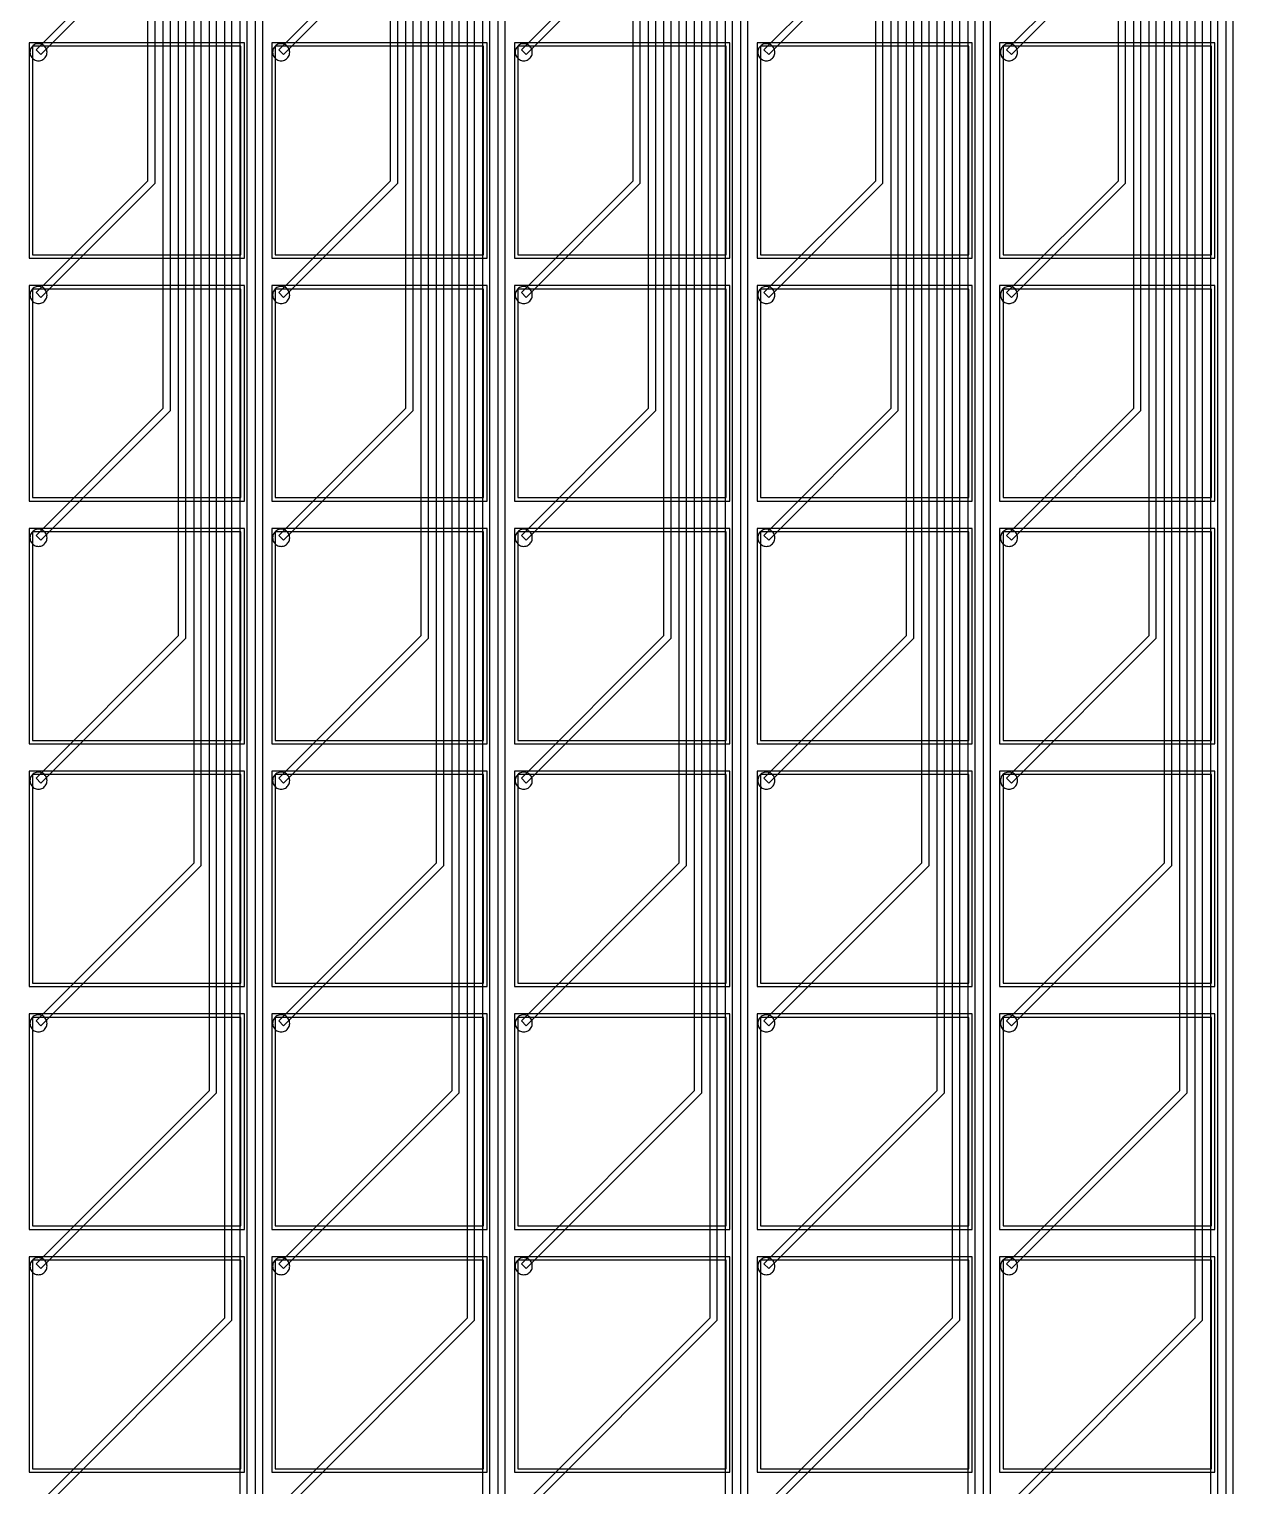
# Model space of a CAD drawing. Header units: metres. Extents: x -1210 to 4965, y 111 to 1966.
# Drawn here: x 2627 to 2979.2, y 749 to 1175 of the extents above; entities that cross this region are included whole.
import ezdxf

# ---------------------------------------------------------------- set-up
doc = ezdxf.new("R2010")
doc.units = ezdxf.units.M
for name, color, linetype in [('Etching', 1, 'CONTINUOUS'), ('EtchingPad', 2, 'CONTINUOUS'), ('Metal1', 4, 'CONTINUOUS'), ('Metal2', 3, 'CONTINUOUS')]:
    doc.layers.add(name, color=color, linetype=linetype)

msp = doc.modelspace()

# ---------------------------------------------------------------- linework, layer by layer
at = {"layer": 'Etching'}
for points in [[(2632.25, 1168.25), (2632.23, 1168.58), (2632.16, 1168.9), (2632.06, 1169.21), (2631.92, 1169.5), (2631.73, 1169.77), (2631.52, 1170.02), (2631.27, 1170.23), (2631, 1170.42), (2630.71, 1170.56), (2630.4, 1170.66), (2630.08, 1170.73), (2629.75, 1170.75), (2629.42, 1170.73), (2629.1, 1170.66), (2628.79, 1170.56), (2628.5, 1170.42), (2628.23, 1170.23), (2627.98, 1170.02), (2627.77, 1169.77), (2627.58, 1169.5), (2627.44, 1169.21), (2627.34, 1168.9), (2627.27, 1168.58), (2627.25, 1168.25), (2627.27, 1167.92), (2627.34, 1167.6), (2627.44, 1167.29), (2627.58, 1167), (2627.77, 1166.73), (2627.98, 1166.48), (2628.23, 1166.27), (2628.5, 1166.08), (2628.79, 1165.94), (2629.1, 1165.84), (2629.42, 1165.77), (2629.75, 1165.75), (2630.08, 1165.77), (2630.4, 1165.84), (2630.71, 1165.94), (2631, 1166.08), (2631.27, 1166.27), (2631.52, 1166.48), (2631.73, 1166.73), (2631.92, 1167), (2632.06, 1167.29), (2632.16, 1167.6), (2632.23, 1167.92), (2632.25, 1168.25)], [(2703.25, 1168.25), (2703.23, 1168.58), (2703.16, 1168.9), (2703.06, 1169.21), (2702.92, 1169.5), (2702.73, 1169.77), (2702.52, 1170.02), (2702.27, 1170.23), (2702, 1170.42), (2701.71, 1170.56), (2701.4, 1170.66), (2701.08, 1170.73), (2700.75, 1170.75), (2700.42, 1170.73), (2700.1, 1170.66), (2699.79, 1170.56), (2699.5, 1170.42), (2699.23, 1170.23), (2698.98, 1170.02), (2698.77, 1169.77), (2698.58, 1169.5), (2698.44, 1169.21), (2698.34, 1168.9), (2698.27, 1168.58), (2698.25, 1168.25), (2698.27, 1167.92), (2698.34, 1167.6), (2698.44, 1167.29), (2698.58, 1167), (2698.77, 1166.73), (2698.98, 1166.48), (2699.23, 1166.27), (2699.5, 1166.08), (2699.79, 1165.94), (2700.1, 1165.84), (2700.42, 1165.77), (2700.75, 1165.75), (2701.08, 1165.77), (2701.4, 1165.84), (2701.71, 1165.94), (2702, 1166.08), (2702.27, 1166.27), (2702.52, 1166.48), (2702.73, 1166.73), (2702.92, 1167), (2703.06, 1167.29), (2703.16, 1167.6), (2703.23, 1167.92), (2703.25, 1168.25)], [(2774.25, 1168.25), (2774.23, 1168.58), (2774.16, 1168.9), (2774.06, 1169.21), (2773.92, 1169.5), (2773.73, 1169.77), (2773.52, 1170.02), (2773.27, 1170.23), (2773, 1170.42), (2772.71, 1170.56), (2772.4, 1170.66), (2772.08, 1170.73), (2771.75, 1170.75), (2771.42, 1170.73), (2771.1, 1170.66), (2770.79, 1170.56), (2770.5, 1170.42), (2770.23, 1170.23), (2769.98, 1170.02), (2769.77, 1169.77), (2769.58, 1169.5), (2769.44, 1169.21), (2769.34, 1168.9), (2769.27, 1168.58), (2769.25, 1168.25), (2769.27, 1167.92), (2769.34, 1167.6), (2769.44, 1167.29), (2769.58, 1167), (2769.77, 1166.73), (2769.98, 1166.48), (2770.23, 1166.27), (2770.5, 1166.08), (2770.79, 1165.94), (2771.1, 1165.84), (2771.42, 1165.77), (2771.75, 1165.75), (2772.08, 1165.77), (2772.4, 1165.84), (2772.71, 1165.94), (2773, 1166.08), (2773.27, 1166.27), (2773.52, 1166.48), (2773.73, 1166.73), (2773.92, 1167), (2774.06, 1167.29), (2774.16, 1167.6), (2774.23, 1167.92), (2774.25, 1168.25)], [(2845.25, 1168.25), (2845.23, 1168.58), (2845.16, 1168.9), (2845.06, 1169.21), (2844.92, 1169.5), (2844.73, 1169.77), (2844.52, 1170.02), (2844.27, 1170.23), (2844, 1170.42), (2843.71, 1170.56), (2843.4, 1170.66), (2843.08, 1170.73), (2842.75, 1170.75), (2842.42, 1170.73), (2842.1, 1170.66), (2841.79, 1170.56), (2841.5, 1170.42), (2841.23, 1170.23), (2840.98, 1170.02), (2840.77, 1169.77), (2840.58, 1169.5), (2840.44, 1169.21), (2840.34, 1168.9), (2840.27, 1168.58), (2840.25, 1168.25), (2840.27, 1167.92), (2840.34, 1167.6), (2840.44, 1167.29), (2840.58, 1167), (2840.77, 1166.73), (2840.98, 1166.48), (2841.23, 1166.27), (2841.5, 1166.08), (2841.79, 1165.94), (2842.1, 1165.84), (2842.42, 1165.77), (2842.75, 1165.75), (2843.08, 1165.77), (2843.4, 1165.84), (2843.71, 1165.94), (2844, 1166.08), (2844.27, 1166.27), (2844.52, 1166.48), (2844.73, 1166.73), (2844.92, 1167), (2845.06, 1167.29), (2845.16, 1167.6), (2845.23, 1167.92), (2845.25, 1168.25)], [(2916.25, 1168.25), (2916.23, 1168.58), (2916.16, 1168.9), (2916.06, 1169.21), (2915.92, 1169.5), (2915.73, 1169.77), (2915.52, 1170.02), (2915.27, 1170.23), (2915, 1170.42), (2914.71, 1170.56), (2914.4, 1170.66), (2914.08, 1170.73), (2913.75, 1170.75), (2913.42, 1170.73), (2913.1, 1170.66), (2912.79, 1170.56), (2912.5, 1170.42), (2912.23, 1170.23), (2911.98, 1170.02), (2911.77, 1169.77), (2911.58, 1169.5), (2911.44, 1169.21), (2911.34, 1168.9), (2911.27, 1168.58), (2911.25, 1168.25), (2911.27, 1167.92), (2911.34, 1167.6), (2911.44, 1167.29), (2911.58, 1167), (2911.77, 1166.73), (2911.98, 1166.48), (2912.23, 1166.27), (2912.5, 1166.08), (2912.79, 1165.94), (2913.1, 1165.84), (2913.42, 1165.77), (2913.75, 1165.75), (2914.08, 1165.77), (2914.4, 1165.84), (2914.71, 1165.94), (2915, 1166.08), (2915.27, 1166.27), (2915.52, 1166.48), (2915.73, 1166.73), (2915.92, 1167), (2916.06, 1167.29), (2916.16, 1167.6), (2916.23, 1167.92), (2916.25, 1168.25)], [(2632.25, 1097.25), (2632.23, 1097.58), (2632.16, 1097.9), (2632.06, 1098.21), (2631.92, 1098.5), (2631.73, 1098.77), (2631.52, 1099.02), (2631.27, 1099.23), (2631, 1099.42), (2630.71, 1099.56), (2630.4, 1099.66), (2630.08, 1099.73), (2629.75, 1099.75), (2629.42, 1099.73), (2629.1, 1099.66), (2628.79, 1099.56), (2628.5, 1099.42), (2628.23, 1099.23), (2627.98, 1099.02), (2627.77, 1098.77), (2627.58, 1098.5), (2627.44, 1098.21), (2627.34, 1097.9), (2627.27, 1097.58), (2627.25, 1097.25), (2627.27, 1096.92), (2627.34, 1096.6), (2627.44, 1096.29), (2627.58, 1096), (2627.77, 1095.73), (2627.98, 1095.48), (2628.23, 1095.27), (2628.5, 1095.08), (2628.79, 1094.94), (2629.1, 1094.84), (2629.42, 1094.77), (2629.75, 1094.75), (2630.08, 1094.77), (2630.4, 1094.84), (2630.71, 1094.94), (2631, 1095.08), (2631.27, 1095.27), (2631.52, 1095.48), (2631.73, 1095.73), (2631.92, 1096), (2632.06, 1096.29), (2632.16, 1096.6), (2632.23, 1096.92), (2632.25, 1097.25)], [(2703.25, 1097.25), (2703.23, 1097.58), (2703.16, 1097.9), (2703.06, 1098.21), (2702.92, 1098.5), (2702.73, 1098.77), (2702.52, 1099.02), (2702.27, 1099.23), (2702, 1099.42), (2701.71, 1099.56), (2701.4, 1099.66), (2701.08, 1099.73), (2700.75, 1099.75), (2700.42, 1099.73), (2700.1, 1099.66), (2699.79, 1099.56), (2699.5, 1099.42), (2699.23, 1099.23), (2698.98, 1099.02), (2698.77, 1098.77), (2698.58, 1098.5), (2698.44, 1098.21), (2698.34, 1097.9), (2698.27, 1097.58), (2698.25, 1097.25), (2698.27, 1096.92), (2698.34, 1096.6), (2698.44, 1096.29), (2698.58, 1096), (2698.77, 1095.73), (2698.98, 1095.48), (2699.23, 1095.27), (2699.5, 1095.08), (2699.79, 1094.94), (2700.1, 1094.84), (2700.42, 1094.77), (2700.75, 1094.75), (2701.08, 1094.77), (2701.4, 1094.84), (2701.71, 1094.94), (2702, 1095.08), (2702.27, 1095.27), (2702.52, 1095.48), (2702.73, 1095.73), (2702.92, 1096), (2703.06, 1096.29), (2703.16, 1096.6), (2703.23, 1096.92), (2703.25, 1097.25)], [(2774.25, 1097.25), (2774.23, 1097.58), (2774.16, 1097.9), (2774.06, 1098.21), (2773.92, 1098.5), (2773.73, 1098.77), (2773.52, 1099.02), (2773.27, 1099.23), (2773, 1099.42), (2772.71, 1099.56), (2772.4, 1099.66), (2772.08, 1099.73), (2771.75, 1099.75), (2771.42, 1099.73), (2771.1, 1099.66), (2770.79, 1099.56), (2770.5, 1099.42), (2770.23, 1099.23), (2769.98, 1099.02), (2769.77, 1098.77), (2769.58, 1098.5), (2769.44, 1098.21), (2769.34, 1097.9), (2769.27, 1097.58), (2769.25, 1097.25), (2769.27, 1096.92), (2769.34, 1096.6), (2769.44, 1096.29), (2769.58, 1096), (2769.77, 1095.73), (2769.98, 1095.48), (2770.23, 1095.27), (2770.5, 1095.08), (2770.79, 1094.94), (2771.1, 1094.84), (2771.42, 1094.77), (2771.75, 1094.75), (2772.08, 1094.77), (2772.4, 1094.84), (2772.71, 1094.94), (2773, 1095.08), (2773.27, 1095.27), (2773.52, 1095.48), (2773.73, 1095.73), (2773.92, 1096), (2774.06, 1096.29), (2774.16, 1096.6), (2774.23, 1096.92), (2774.25, 1097.25)], [(2845.25, 1097.25), (2845.23, 1097.58), (2845.16, 1097.9), (2845.06, 1098.21), (2844.92, 1098.5), (2844.73, 1098.77), (2844.52, 1099.02), (2844.27, 1099.23), (2844, 1099.42), (2843.71, 1099.56), (2843.4, 1099.66), (2843.08, 1099.73), (2842.75, 1099.75), (2842.42, 1099.73), (2842.1, 1099.66), (2841.79, 1099.56), (2841.5, 1099.42), (2841.23, 1099.23), (2840.98, 1099.02), (2840.77, 1098.77), (2840.58, 1098.5), (2840.44, 1098.21), (2840.34, 1097.9), (2840.27, 1097.58), (2840.25, 1097.25), (2840.27, 1096.92), (2840.34, 1096.6), (2840.44, 1096.29), (2840.58, 1096), (2840.77, 1095.73), (2840.98, 1095.48), (2841.23, 1095.27), (2841.5, 1095.08), (2841.79, 1094.94), (2842.1, 1094.84), (2842.42, 1094.77), (2842.75, 1094.75), (2843.08, 1094.77), (2843.4, 1094.84), (2843.71, 1094.94), (2844, 1095.08), (2844.27, 1095.27), (2844.52, 1095.48), (2844.73, 1095.73), (2844.92, 1096), (2845.06, 1096.29), (2845.16, 1096.6), (2845.23, 1096.92), (2845.25, 1097.25)], [(2916.25, 1097.25), (2916.23, 1097.58), (2916.16, 1097.9), (2916.06, 1098.21), (2915.92, 1098.5), (2915.73, 1098.77), (2915.52, 1099.02), (2915.27, 1099.23), (2915, 1099.42), (2914.71, 1099.56), (2914.4, 1099.66), (2914.08, 1099.73), (2913.75, 1099.75), (2913.42, 1099.73), (2913.1, 1099.66), (2912.79, 1099.56), (2912.5, 1099.42), (2912.23, 1099.23), (2911.98, 1099.02), (2911.77, 1098.77), (2911.58, 1098.5), (2911.44, 1098.21), (2911.34, 1097.9), (2911.27, 1097.58), (2911.25, 1097.25), (2911.27, 1096.92), (2911.34, 1096.6), (2911.44, 1096.29), (2911.58, 1096), (2911.77, 1095.73), (2911.98, 1095.48), (2912.23, 1095.27), (2912.5, 1095.08), (2912.79, 1094.94), (2913.1, 1094.84), (2913.42, 1094.77), (2913.75, 1094.75), (2914.08, 1094.77), (2914.4, 1094.84), (2914.71, 1094.94), (2915, 1095.08), (2915.27, 1095.27), (2915.52, 1095.48), (2915.73, 1095.73), (2915.92, 1096), (2916.06, 1096.29), (2916.16, 1096.6), (2916.23, 1096.92), (2916.25, 1097.25)], [(2632.25, 1026.25), (2632.23, 1026.58), (2632.16, 1026.9), (2632.06, 1027.21), (2631.92, 1027.5), (2631.73, 1027.77), (2631.52, 1028.02), (2631.27, 1028.23), (2631, 1028.42), (2630.71, 1028.56), (2630.4, 1028.66), (2630.08, 1028.73), (2629.75, 1028.75), (2629.42, 1028.73), (2629.1, 1028.66), (2628.79, 1028.56), (2628.5, 1028.42), (2628.23, 1028.23), (2627.98, 1028.02), (2627.77, 1027.77), (2627.58, 1027.5), (2627.44, 1027.21), (2627.34, 1026.9), (2627.27, 1026.58), (2627.25, 1026.25), (2627.27, 1025.92), (2627.34, 1025.6), (2627.44, 1025.29), (2627.58, 1025), (2627.77, 1024.73), (2627.98, 1024.48), (2628.23, 1024.27), (2628.5, 1024.08), (2628.79, 1023.94), (2629.1, 1023.84), (2629.42, 1023.77), (2629.75, 1023.75), (2630.08, 1023.77), (2630.4, 1023.84), (2630.71, 1023.94), (2631, 1024.08), (2631.27, 1024.27), (2631.52, 1024.48), (2631.73, 1024.73), (2631.92, 1025), (2632.06, 1025.29), (2632.16, 1025.6), (2632.23, 1025.92), (2632.25, 1026.25)], [(2703.25, 1026.25), (2703.23, 1026.58), (2703.16, 1026.9), (2703.06, 1027.21), (2702.92, 1027.5), (2702.73, 1027.77), (2702.52, 1028.02), (2702.27, 1028.23), (2702, 1028.42), (2701.71, 1028.56), (2701.4, 1028.66), (2701.08, 1028.73), (2700.75, 1028.75), (2700.42, 1028.73), (2700.1, 1028.66), (2699.79, 1028.56), (2699.5, 1028.42), (2699.23, 1028.23), (2698.98, 1028.02), (2698.77, 1027.77), (2698.58, 1027.5), (2698.44, 1027.21), (2698.34, 1026.9), (2698.27, 1026.58), (2698.25, 1026.25), (2698.27, 1025.92), (2698.34, 1025.6), (2698.44, 1025.29), (2698.58, 1025), (2698.77, 1024.73), (2698.98, 1024.48), (2699.23, 1024.27), (2699.5, 1024.08), (2699.79, 1023.94), (2700.1, 1023.84), (2700.42, 1023.77), (2700.75, 1023.75), (2701.08, 1023.77), (2701.4, 1023.84), (2701.71, 1023.94), (2702, 1024.08), (2702.27, 1024.27), (2702.52, 1024.48), (2702.73, 1024.73), (2702.92, 1025), (2703.06, 1025.29), (2703.16, 1025.6), (2703.23, 1025.92), (2703.25, 1026.25)], [(2774.25, 1026.25), (2774.23, 1026.58), (2774.16, 1026.9), (2774.06, 1027.21), (2773.92, 1027.5), (2773.73, 1027.77), (2773.52, 1028.02), (2773.27, 1028.23), (2773, 1028.42), (2772.71, 1028.56), (2772.4, 1028.66), (2772.08, 1028.73), (2771.75, 1028.75), (2771.42, 1028.73), (2771.1, 1028.66), (2770.79, 1028.56), (2770.5, 1028.42), (2770.23, 1028.23), (2769.98, 1028.02), (2769.77, 1027.77), (2769.58, 1027.5), (2769.44, 1027.21), (2769.34, 1026.9), (2769.27, 1026.58), (2769.25, 1026.25), (2769.27, 1025.92), (2769.34, 1025.6), (2769.44, 1025.29), (2769.58, 1025), (2769.77, 1024.73), (2769.98, 1024.48), (2770.23, 1024.27), (2770.5, 1024.08), (2770.79, 1023.94), (2771.1, 1023.84), (2771.42, 1023.77), (2771.75, 1023.75), (2772.08, 1023.77), (2772.4, 1023.84), (2772.71, 1023.94), (2773, 1024.08), (2773.27, 1024.27), (2773.52, 1024.48), (2773.73, 1024.73), (2773.92, 1025), (2774.06, 1025.29), (2774.16, 1025.6), (2774.23, 1025.92), (2774.25, 1026.25)], [(2845.25, 1026.25), (2845.23, 1026.58), (2845.16, 1026.9), (2845.06, 1027.21), (2844.92, 1027.5), (2844.73, 1027.77), (2844.52, 1028.02), (2844.27, 1028.23), (2844, 1028.42), (2843.71, 1028.56), (2843.4, 1028.66), (2843.08, 1028.73), (2842.75, 1028.75), (2842.42, 1028.73), (2842.1, 1028.66), (2841.79, 1028.56), (2841.5, 1028.42), (2841.23, 1028.23), (2840.98, 1028.02), (2840.77, 1027.77), (2840.58, 1027.5), (2840.44, 1027.21), (2840.34, 1026.9), (2840.27, 1026.58), (2840.25, 1026.25), (2840.27, 1025.92), (2840.34, 1025.6), (2840.44, 1025.29), (2840.58, 1025), (2840.77, 1024.73), (2840.98, 1024.48), (2841.23, 1024.27), (2841.5, 1024.08), (2841.79, 1023.94), (2842.1, 1023.84), (2842.42, 1023.77), (2842.75, 1023.75), (2843.08, 1023.77), (2843.4, 1023.84), (2843.71, 1023.94), (2844, 1024.08), (2844.27, 1024.27), (2844.52, 1024.48), (2844.73, 1024.73), (2844.92, 1025), (2845.06, 1025.29), (2845.16, 1025.6), (2845.23, 1025.92), (2845.25, 1026.25)], [(2916.25, 1026.25), (2916.23, 1026.58), (2916.16, 1026.9), (2916.06, 1027.21), (2915.92, 1027.5), (2915.73, 1027.77), (2915.52, 1028.02), (2915.27, 1028.23), (2915, 1028.42), (2914.71, 1028.56), (2914.4, 1028.66), (2914.08, 1028.73), (2913.75, 1028.75), (2913.42, 1028.73), (2913.1, 1028.66), (2912.79, 1028.56), (2912.5, 1028.42), (2912.23, 1028.23), (2911.98, 1028.02), (2911.77, 1027.77), (2911.58, 1027.5), (2911.44, 1027.21), (2911.34, 1026.9), (2911.27, 1026.58), (2911.25, 1026.25), (2911.27, 1025.92), (2911.34, 1025.6), (2911.44, 1025.29), (2911.58, 1025), (2911.77, 1024.73), (2911.98, 1024.48), (2912.23, 1024.27), (2912.5, 1024.08), (2912.79, 1023.94), (2913.1, 1023.84), (2913.42, 1023.77), (2913.75, 1023.75), (2914.08, 1023.77), (2914.4, 1023.84), (2914.71, 1023.94), (2915, 1024.08), (2915.27, 1024.27), (2915.52, 1024.48), (2915.73, 1024.73), (2915.92, 1025), (2916.06, 1025.29), (2916.16, 1025.6), (2916.23, 1025.92), (2916.25, 1026.25)], [(2632.25, 955.25), (2632.23, 955.58), (2632.16, 955.9), (2632.06, 956.21), (2631.92, 956.5), (2631.73, 956.77), (2631.52, 957.02), (2631.27, 957.23), (2631, 957.42), (2630.71, 957.56), (2630.4, 957.66), (2630.08, 957.73), (2629.75, 957.75), (2629.42, 957.73), (2629.1, 957.66), (2628.79, 957.56), (2628.5, 957.42), (2628.23, 957.23), (2627.98, 957.02), (2627.77, 956.77), (2627.58, 956.5), (2627.44, 956.21), (2627.34, 955.9), (2627.27, 955.58), (2627.25, 955.25), (2627.27, 954.92), (2627.34, 954.6), (2627.44, 954.29), (2627.58, 954), (2627.77, 953.73), (2627.98, 953.48), (2628.23, 953.27), (2628.5, 953.08), (2628.79, 952.94), (2629.1, 952.84), (2629.42, 952.77), (2629.75, 952.75), (2630.08, 952.77), (2630.4, 952.84), (2630.71, 952.94), (2631, 953.08), (2631.27, 953.27), (2631.52, 953.48), (2631.73, 953.73), (2631.92, 954), (2632.06, 954.29), (2632.16, 954.6), (2632.23, 954.92), (2632.25, 955.25)], [(2703.25, 955.25), (2703.23, 955.58), (2703.16, 955.9), (2703.06, 956.21), (2702.92, 956.5), (2702.73, 956.77), (2702.52, 957.02), (2702.27, 957.23), (2702, 957.42), (2701.71, 957.56), (2701.4, 957.66), (2701.08, 957.73), (2700.75, 957.75), (2700.42, 957.73), (2700.1, 957.66), (2699.79, 957.56), (2699.5, 957.42), (2699.23, 957.23), (2698.98, 957.02), (2698.77, 956.77), (2698.58, 956.5), (2698.44, 956.21), (2698.34, 955.9), (2698.27, 955.58), (2698.25, 955.25), (2698.27, 954.92), (2698.34, 954.6), (2698.44, 954.29), (2698.58, 954), (2698.77, 953.73), (2698.98, 953.48), (2699.23, 953.27), (2699.5, 953.08), (2699.79, 952.94), (2700.1, 952.84), (2700.42, 952.77), (2700.75, 952.75), (2701.08, 952.77), (2701.4, 952.84), (2701.71, 952.94), (2702, 953.08), (2702.27, 953.27), (2702.52, 953.48), (2702.73, 953.73), (2702.92, 954), (2703.06, 954.29), (2703.16, 954.6), (2703.23, 954.92), (2703.25, 955.25)], [(2774.25, 955.25), (2774.23, 955.58), (2774.16, 955.9), (2774.06, 956.21), (2773.92, 956.5), (2773.73, 956.77), (2773.52, 957.02), (2773.27, 957.23), (2773, 957.42), (2772.71, 957.56), (2772.4, 957.66), (2772.08, 957.73), (2771.75, 957.75), (2771.42, 957.73), (2771.1, 957.66), (2770.79, 957.56), (2770.5, 957.42), (2770.23, 957.23), (2769.98, 957.02), (2769.77, 956.77), (2769.58, 956.5), (2769.44, 956.21), (2769.34, 955.9), (2769.27, 955.58), (2769.25, 955.25), (2769.27, 954.92), (2769.34, 954.6), (2769.44, 954.29), (2769.58, 954), (2769.77, 953.73), (2769.98, 953.48), (2770.23, 953.27), (2770.5, 953.08), (2770.79, 952.94), (2771.1, 952.84), (2771.42, 952.77), (2771.75, 952.75), (2772.08, 952.77), (2772.4, 952.84), (2772.71, 952.94), (2773, 953.08), (2773.27, 953.27), (2773.52, 953.48), (2773.73, 953.73), (2773.92, 954), (2774.06, 954.29), (2774.16, 954.6), (2774.23, 954.92), (2774.25, 955.25)], [(2845.25, 955.25), (2845.23, 955.58), (2845.16, 955.9), (2845.06, 956.21), (2844.92, 956.5), (2844.73, 956.77), (2844.52, 957.02), (2844.27, 957.23), (2844, 957.42), (2843.71, 957.56), (2843.4, 957.66), (2843.08, 957.73), (2842.75, 957.75), (2842.42, 957.73), (2842.1, 957.66), (2841.79, 957.56), (2841.5, 957.42), (2841.23, 957.23), (2840.98, 957.02), (2840.77, 956.77), (2840.58, 956.5), (2840.44, 956.21), (2840.34, 955.9), (2840.27, 955.58), (2840.25, 955.25), (2840.27, 954.92), (2840.34, 954.6), (2840.44, 954.29), (2840.58, 954), (2840.77, 953.73), (2840.98, 953.48), (2841.23, 953.27), (2841.5, 953.08), (2841.79, 952.94), (2842.1, 952.84), (2842.42, 952.77), (2842.75, 952.75), (2843.08, 952.77), (2843.4, 952.84), (2843.71, 952.94), (2844, 953.08), (2844.27, 953.27), (2844.52, 953.48), (2844.73, 953.73), (2844.92, 954), (2845.06, 954.29), (2845.16, 954.6), (2845.23, 954.92), (2845.25, 955.25)], [(2916.25, 955.25), (2916.23, 955.58), (2916.16, 955.9), (2916.06, 956.21), (2915.92, 956.5), (2915.73, 956.77), (2915.52, 957.02), (2915.27, 957.23), (2915, 957.42), (2914.71, 957.56), (2914.4, 957.66), (2914.08, 957.73), (2913.75, 957.75), (2913.42, 957.73), (2913.1, 957.66), (2912.79, 957.56), (2912.5, 957.42), (2912.23, 957.23), (2911.98, 957.02), (2911.77, 956.77), (2911.58, 956.5), (2911.44, 956.21), (2911.34, 955.9), (2911.27, 955.58), (2911.25, 955.25), (2911.27, 954.92), (2911.34, 954.6), (2911.44, 954.29), (2911.58, 954), (2911.77, 953.73), (2911.98, 953.48), (2912.23, 953.27), (2912.5, 953.08), (2912.79, 952.94), (2913.1, 952.84), (2913.42, 952.77), (2913.75, 952.75), (2914.08, 952.77), (2914.4, 952.84), (2914.71, 952.94), (2915, 953.08), (2915.27, 953.27), (2915.52, 953.48), (2915.73, 953.73), (2915.92, 954), (2916.06, 954.29), (2916.16, 954.6), (2916.23, 954.92), (2916.25, 955.25)], [(2632.25, 884.25), (2632.23, 884.58), (2632.16, 884.9), (2632.06, 885.21), (2631.92, 885.5), (2631.73, 885.77), (2631.52, 886.02), (2631.27, 886.23), (2631, 886.42), (2630.71, 886.56), (2630.4, 886.66), (2630.08, 886.73), (2629.75, 886.75), (2629.42, 886.73), (2629.1, 886.66), (2628.79, 886.56), (2628.5, 886.42), (2628.23, 886.23), (2627.98, 886.02), (2627.77, 885.77), (2627.58, 885.5), (2627.44, 885.21), (2627.34, 884.9), (2627.27, 884.58), (2627.25, 884.25), (2627.27, 883.92), (2627.34, 883.6), (2627.44, 883.29), (2627.58, 883), (2627.77, 882.73), (2627.98, 882.48), (2628.23, 882.27), (2628.5, 882.08), (2628.79, 881.94), (2629.1, 881.84), (2629.42, 881.77), (2629.75, 881.75), (2630.08, 881.77), (2630.4, 881.84), (2630.71, 881.94), (2631, 882.08), (2631.27, 882.27), (2631.52, 882.48), (2631.73, 882.73), (2631.92, 883), (2632.06, 883.29), (2632.16, 883.6), (2632.23, 883.92), (2632.25, 884.25)], [(2703.25, 884.25), (2703.23, 884.58), (2703.16, 884.9), (2703.06, 885.21), (2702.92, 885.5), (2702.73, 885.77), (2702.52, 886.02), (2702.27, 886.23), (2702, 886.42), (2701.71, 886.56), (2701.4, 886.66), (2701.08, 886.73), (2700.75, 886.75), (2700.42, 886.73), (2700.1, 886.66), (2699.79, 886.56), (2699.5, 886.42), (2699.23, 886.23), (2698.98, 886.02), (2698.77, 885.77), (2698.58, 885.5), (2698.44, 885.21), (2698.34, 884.9), (2698.27, 884.58), (2698.25, 884.25), (2698.27, 883.92), (2698.34, 883.6), (2698.44, 883.29), (2698.58, 883), (2698.77, 882.73), (2698.98, 882.48), (2699.23, 882.27), (2699.5, 882.08), (2699.79, 881.94), (2700.1, 881.84), (2700.42, 881.77), (2700.75, 881.75), (2701.08, 881.77), (2701.4, 881.84), (2701.71, 881.94), (2702, 882.08), (2702.27, 882.27), (2702.52, 882.48), (2702.73, 882.73), (2702.92, 883), (2703.06, 883.29), (2703.16, 883.6), (2703.23, 883.92), (2703.25, 884.25)], [(2774.25, 884.25), (2774.23, 884.58), (2774.16, 884.9), (2774.06, 885.21), (2773.92, 885.5), (2773.73, 885.77), (2773.52, 886.02), (2773.27, 886.23), (2773, 886.42), (2772.71, 886.56), (2772.4, 886.66), (2772.08, 886.73), (2771.75, 886.75), (2771.42, 886.73), (2771.1, 886.66), (2770.79, 886.56), (2770.5, 886.42), (2770.23, 886.23), (2769.98, 886.02), (2769.77, 885.77), (2769.58, 885.5), (2769.44, 885.21), (2769.34, 884.9), (2769.27, 884.58), (2769.25, 884.25), (2769.27, 883.92), (2769.34, 883.6), (2769.44, 883.29), (2769.58, 883), (2769.77, 882.73), (2769.98, 882.48), (2770.23, 882.27), (2770.5, 882.08), (2770.79, 881.94), (2771.1, 881.84), (2771.42, 881.77), (2771.75, 881.75), (2772.08, 881.77), (2772.4, 881.84), (2772.71, 881.94), (2773, 882.08), (2773.27, 882.27), (2773.52, 882.48), (2773.73, 882.73), (2773.92, 883), (2774.06, 883.29), (2774.16, 883.6), (2774.23, 883.92), (2774.25, 884.25)], [(2845.25, 884.25), (2845.23, 884.58), (2845.16, 884.9), (2845.06, 885.21), (2844.92, 885.5), (2844.73, 885.77), (2844.52, 886.02), (2844.27, 886.23), (2844, 886.42), (2843.71, 886.56), (2843.4, 886.66), (2843.08, 886.73), (2842.75, 886.75), (2842.42, 886.73), (2842.1, 886.66), (2841.79, 886.56), (2841.5, 886.42), (2841.23, 886.23), (2840.98, 886.02), (2840.77, 885.77), (2840.58, 885.5), (2840.44, 885.21), (2840.34, 884.9), (2840.27, 884.58), (2840.25, 884.25), (2840.27, 883.92), (2840.34, 883.6), (2840.44, 883.29), (2840.58, 883), (2840.77, 882.73), (2840.98, 882.48), (2841.23, 882.27), (2841.5, 882.08), (2841.79, 881.94), (2842.1, 881.84), (2842.42, 881.77), (2842.75, 881.75), (2843.08, 881.77), (2843.4, 881.84), (2843.71, 881.94), (2844, 882.08), (2844.27, 882.27), (2844.52, 882.48), (2844.73, 882.73), (2844.92, 883), (2845.06, 883.29), (2845.16, 883.6), (2845.23, 883.92), (2845.25, 884.25)], [(2916.25, 884.25), (2916.23, 884.58), (2916.16, 884.9), (2916.06, 885.21), (2915.92, 885.5), (2915.73, 885.77), (2915.52, 886.02), (2915.27, 886.23), (2915, 886.42), (2914.71, 886.56), (2914.4, 886.66), (2914.08, 886.73), (2913.75, 886.75), (2913.42, 886.73), (2913.1, 886.66), (2912.79, 886.56), (2912.5, 886.42), (2912.23, 886.23), (2911.98, 886.02), (2911.77, 885.77), (2911.58, 885.5), (2911.44, 885.21), (2911.34, 884.9), (2911.27, 884.58), (2911.25, 884.25), (2911.27, 883.92), (2911.34, 883.6), (2911.44, 883.29), (2911.58, 883), (2911.77, 882.73), (2911.98, 882.48), (2912.23, 882.27), (2912.5, 882.08), (2912.79, 881.94), (2913.1, 881.84), (2913.42, 881.77), (2913.75, 881.75), (2914.08, 881.77), (2914.4, 881.84), (2914.71, 881.94), (2915, 882.08), (2915.27, 882.27), (2915.52, 882.48), (2915.73, 882.73), (2915.92, 883), (2916.06, 883.29), (2916.16, 883.6), (2916.23, 883.92), (2916.25, 884.25)], [(2632.25, 813.25), (2632.23, 813.58), (2632.16, 813.9), (2632.06, 814.21), (2631.92, 814.5), (2631.73, 814.77), (2631.52, 815.02), (2631.27, 815.23), (2631, 815.42), (2630.71, 815.56), (2630.4, 815.66), (2630.08, 815.73), (2629.75, 815.75), (2629.42, 815.73), (2629.1, 815.66), (2628.79, 815.56), (2628.5, 815.42), (2628.23, 815.23), (2627.98, 815.02), (2627.77, 814.77), (2627.58, 814.5), (2627.44, 814.21), (2627.34, 813.9), (2627.27, 813.58), (2627.25, 813.25), (2627.27, 812.92), (2627.34, 812.6), (2627.44, 812.29), (2627.58, 812), (2627.77, 811.73), (2627.98, 811.48), (2628.23, 811.27), (2628.5, 811.08), (2628.79, 810.94), (2629.1, 810.84), (2629.42, 810.77), (2629.75, 810.75), (2630.08, 810.77), (2630.4, 810.84), (2630.71, 810.94), (2631, 811.08), (2631.27, 811.27), (2631.52, 811.48), (2631.73, 811.73), (2631.92, 812), (2632.06, 812.29), (2632.16, 812.6), (2632.23, 812.92), (2632.25, 813.25)], [(2703.25, 813.25), (2703.23, 813.58), (2703.16, 813.9), (2703.06, 814.21), (2702.92, 814.5), (2702.73, 814.77), (2702.52, 815.02), (2702.27, 815.23), (2702, 815.42), (2701.71, 815.56), (2701.4, 815.66), (2701.08, 815.73), (2700.75, 815.75), (2700.42, 815.73), (2700.1, 815.66), (2699.79, 815.56), (2699.5, 815.42), (2699.23, 815.23), (2698.98, 815.02), (2698.77, 814.77), (2698.58, 814.5), (2698.44, 814.21), (2698.34, 813.9), (2698.27, 813.58), (2698.25, 813.25), (2698.27, 812.92), (2698.34, 812.6), (2698.44, 812.29), (2698.58, 812), (2698.77, 811.73), (2698.98, 811.48), (2699.23, 811.27), (2699.5, 811.08), (2699.79, 810.94), (2700.1, 810.84), (2700.42, 810.77), (2700.75, 810.75), (2701.08, 810.77), (2701.4, 810.84), (2701.71, 810.94), (2702, 811.08), (2702.27, 811.27), (2702.52, 811.48), (2702.73, 811.73), (2702.92, 812), (2703.06, 812.29), (2703.16, 812.6), (2703.23, 812.92), (2703.25, 813.25)], [(2774.25, 813.25), (2774.23, 813.58), (2774.16, 813.9), (2774.06, 814.21), (2773.92, 814.5), (2773.73, 814.77), (2773.52, 815.02), (2773.27, 815.23), (2773, 815.42), (2772.71, 815.56), (2772.4, 815.66), (2772.08, 815.73), (2771.75, 815.75), (2771.42, 815.73), (2771.1, 815.66), (2770.79, 815.56), (2770.5, 815.42), (2770.23, 815.23), (2769.98, 815.02), (2769.77, 814.77), (2769.58, 814.5), (2769.44, 814.21), (2769.34, 813.9), (2769.27, 813.58), (2769.25, 813.25), (2769.27, 812.92), (2769.34, 812.6), (2769.44, 812.29), (2769.58, 812), (2769.77, 811.73), (2769.98, 811.48), (2770.23, 811.27), (2770.5, 811.08), (2770.79, 810.94), (2771.1, 810.84), (2771.42, 810.77), (2771.75, 810.75), (2772.08, 810.77), (2772.4, 810.84), (2772.71, 810.94), (2773, 811.08), (2773.27, 811.27), (2773.52, 811.48), (2773.73, 811.73), (2773.92, 812), (2774.06, 812.29), (2774.16, 812.6), (2774.23, 812.92), (2774.25, 813.25)], [(2845.25, 813.25), (2845.23, 813.58), (2845.16, 813.9), (2845.06, 814.21), (2844.92, 814.5), (2844.73, 814.77), (2844.52, 815.02), (2844.27, 815.23), (2844, 815.42), (2843.71, 815.56), (2843.4, 815.66), (2843.08, 815.73), (2842.75, 815.75), (2842.42, 815.73), (2842.1, 815.66), (2841.79, 815.56), (2841.5, 815.42), (2841.23, 815.23), (2840.98, 815.02), (2840.77, 814.77), (2840.58, 814.5), (2840.44, 814.21), (2840.34, 813.9), (2840.27, 813.58), (2840.25, 813.25), (2840.27, 812.92), (2840.34, 812.6), (2840.44, 812.29), (2840.58, 812), (2840.77, 811.73), (2840.98, 811.48), (2841.23, 811.27), (2841.5, 811.08), (2841.79, 810.94), (2842.1, 810.84), (2842.42, 810.77), (2842.75, 810.75), (2843.08, 810.77), (2843.4, 810.84), (2843.71, 810.94), (2844, 811.08), (2844.27, 811.27), (2844.52, 811.48), (2844.73, 811.73), (2844.92, 812), (2845.06, 812.29), (2845.16, 812.6), (2845.23, 812.92), (2845.25, 813.25)], [(2916.25, 813.25), (2916.23, 813.58), (2916.16, 813.9), (2916.06, 814.21), (2915.92, 814.5), (2915.73, 814.77), (2915.52, 815.02), (2915.27, 815.23), (2915, 815.42), (2914.71, 815.56), (2914.4, 815.66), (2914.08, 815.73), (2913.75, 815.75), (2913.42, 815.73), (2913.1, 815.66), (2912.79, 815.56), (2912.5, 815.42), (2912.23, 815.23), (2911.98, 815.02), (2911.77, 814.77), (2911.58, 814.5), (2911.44, 814.21), (2911.34, 813.9), (2911.27, 813.58), (2911.25, 813.25), (2911.27, 812.92), (2911.34, 812.6), (2911.44, 812.29), (2911.58, 812), (2911.77, 811.73), (2911.98, 811.48), (2912.23, 811.27), (2912.5, 811.08), (2912.79, 810.94), (2913.1, 810.84), (2913.42, 810.77), (2913.75, 810.75), (2914.08, 810.77), (2914.4, 810.84), (2914.71, 810.94), (2915, 811.08), (2915.27, 811.27), (2915.52, 811.48), (2915.73, 811.73), (2915.92, 812), (2916.06, 812.29), (2916.16, 812.6), (2916.23, 812.92), (2916.25, 813.25)]]:
    msp.add_lwpolyline(points, close=True, dxfattribs=at)
at = {"layer": 'EtchingPad'}
for points in [[(2628, 1109), (2689, 1109), (2689, 1170), (2628, 1170), (2628, 1109)], [(2699, 1109), (2760, 1109), (2760, 1170), (2699, 1170), (2699, 1109)], [(2770, 1109), (2831, 1109), (2831, 1170), (2770, 1170), (2770, 1109)], [(2841, 1109), (2902, 1109), (2902, 1170), (2841, 1170), (2841, 1109)], [(2912, 1109), (2973, 1109), (2973, 1170), (2912, 1170), (2912, 1109)], [(2628, 1038), (2689, 1038), (2689, 1099), (2628, 1099), (2628, 1038)], [(2699, 1038), (2760, 1038), (2760, 1099), (2699, 1099), (2699, 1038)], [(2770, 1038), (2831, 1038), (2831, 1099), (2770, 1099), (2770, 1038)], [(2841, 1038), (2902, 1038), (2902, 1099), (2841, 1099), (2841, 1038)], [(2912, 1038), (2973, 1038), (2973, 1099), (2912, 1099), (2912, 1038)], [(2628, 967), (2689, 967), (2689, 1028), (2628, 1028), (2628, 967)], [(2699, 967), (2760, 967), (2760, 1028), (2699, 1028), (2699, 967)], [(2770, 967), (2831, 967), (2831, 1028), (2770, 1028), (2770, 967)], [(2841, 967), (2902, 967), (2902, 1028), (2841, 1028), (2841, 967)], [(2912, 967), (2973, 967), (2973, 1028), (2912, 1028), (2912, 967)], [(2628, 896), (2689, 896), (2689, 957), (2628, 957), (2628, 896)], [(2699, 896), (2760, 896), (2760, 957), (2699, 957), (2699, 896)], [(2770, 896), (2831, 896), (2831, 957), (2770, 957), (2770, 896)], [(2841, 896), (2902, 896), (2902, 957), (2841, 957), (2841, 896)], [(2912, 896), (2973, 896), (2973, 957), (2912, 957), (2912, 896)], [(2628, 825), (2689, 825), (2689, 886), (2628, 886), (2628, 825)], [(2699, 825), (2760, 825), (2760, 886), (2699, 886), (2699, 825)], [(2770, 825), (2831, 825), (2831, 886), (2770, 886), (2770, 825)], [(2841, 825), (2902, 825), (2902, 886), (2841, 886), (2841, 825)], [(2912, 825), (2973, 825), (2973, 886), (2912, 886), (2912, 825)], [(2628, 754), (2689, 754), (2689, 815), (2628, 815), (2628, 754)], [(2699, 754), (2760, 754), (2760, 815), (2699, 815), (2699, 754)], [(2770, 754), (2831, 754), (2831, 815), (2770, 815), (2770, 754)], [(2841, 754), (2902, 754), (2902, 815), (2841, 815), (2841, 754)], [(2912, 754), (2973, 754), (2973, 815), (2912, 815), (2912, 754)]]:
    msp.add_lwpolyline(points, close=True, dxfattribs=at)
at = {"layer": 'Metal1'}
for points in [[(2695.25, 1665.5), (2695.25, 664.34), (2630.46, 599.54), (2629.04, 600.96), (2693.25, 665.16), (2693.25, 1665.5)], [(2690.75, 1665.5), (2690.75, 730.84), (2630.46, 670.54), (2629.04, 671.96), (2688.75, 731.66), (2688.75, 1665.5)], [(2686.25, 1665.5), (2686.25, 797.34), (2630.46, 741.54), (2629.04, 742.96), (2684.25, 798.16), (2684.25, 1665.5)], [(2681.75, 1665.5), (2681.75, 863.84), (2630.46, 812.54), (2629.04, 813.96), (2679.75, 864.66), (2679.75, 1665.5)], [(2677.25, 1665.5), (2677.25, 930.34), (2630.46, 883.54), (2629.04, 884.96), (2675.25, 931.16), (2675.25, 1665.5)], [(2672.75, 1665.5), (2672.75, 996.84), (2630.46, 954.54), (2629.04, 955.96), (2670.75, 997.66), (2670.75, 1665.5)], [(2668.25, 1665.5), (2668.25, 1063.34), (2630.46, 1025.54), (2629.04, 1026.96), (2666.25, 1064.16), (2666.25, 1665.5)], [(2663.75, 1665.5), (2663.75, 1129.84), (2630.46, 1096.54), (2629.04, 1097.96), (2661.75, 1130.66), (2661.75, 1665.5)], [(2659.25, 1665.5), (2659.25, 1196.34), (2630.46, 1167.54), (2629.04, 1168.96), (2657.25, 1197.16), (2657.25, 1665.5)], [(2766.25, 1665.5), (2766.25, 664.34), (2701.46, 599.54), (2700.04, 600.96), (2764.25, 665.16), (2764.25, 1665.5)], [(2761.75, 1665.5), (2761.75, 730.84), (2701.46, 670.54), (2700.04, 671.96), (2759.75, 731.66), (2759.75, 1665.5)], [(2757.25, 1665.5), (2757.25, 797.34), (2701.46, 741.54), (2700.04, 742.96), (2755.25, 798.16), (2755.25, 1665.5)], [(2752.75, 1665.5), (2752.75, 863.84), (2701.46, 812.54), (2700.04, 813.96), (2750.75, 864.66), (2750.75, 1665.5)], [(2748.25, 1665.5), (2748.25, 930.34), (2701.46, 883.54), (2700.04, 884.96), (2746.25, 931.16), (2746.25, 1665.5)], [(2743.75, 1665.5), (2743.75, 996.84), (2701.46, 954.54), (2700.04, 955.96), (2741.75, 997.66), (2741.75, 1665.5)], [(2739.25, 1665.5), (2739.25, 1063.34), (2701.46, 1025.54), (2700.04, 1026.96), (2737.25, 1064.16), (2737.25, 1665.5)], [(2734.75, 1665.5), (2734.75, 1129.84), (2701.46, 1096.54), (2700.04, 1097.96), (2732.75, 1130.66), (2732.75, 1665.5)], [(2730.25, 1665.5), (2730.25, 1196.34), (2701.46, 1167.54), (2700.04, 1168.96), (2728.25, 1197.16), (2728.25, 1665.5)], [(2837.25, 1665.5), (2837.25, 664.34), (2772.46, 599.54), (2771.04, 600.96), (2835.25, 665.16), (2835.25, 1665.5)], [(2832.75, 1665.5), (2832.75, 730.84), (2772.46, 670.54), (2771.04, 671.96), (2830.75, 731.66), (2830.75, 1665.5)], [(2828.25, 1665.5), (2828.25, 797.34), (2772.46, 741.54), (2771.04, 742.96), (2826.25, 798.16), (2826.25, 1665.5)], [(2823.75, 1665.5), (2823.75, 863.84), (2772.46, 812.54), (2771.04, 813.96), (2821.75, 864.66), (2821.75, 1665.5)], [(2819.25, 1665.5), (2819.25, 930.34), (2772.46, 883.54), (2771.04, 884.96), (2817.25, 931.16), (2817.25, 1665.5)], [(2814.75, 1665.5), (2814.75, 996.84), (2772.46, 954.54), (2771.04, 955.96), (2812.75, 997.66), (2812.75, 1665.5)], [(2810.25, 1665.5), (2810.25, 1063.34), (2772.46, 1025.54), (2771.04, 1026.96), (2808.25, 1064.16), (2808.25, 1665.5)], [(2805.75, 1665.5), (2805.75, 1129.84), (2772.46, 1096.54), (2771.04, 1097.96), (2803.75, 1130.66), (2803.75, 1665.5)], [(2801.25, 1665.5), (2801.25, 1196.34), (2772.46, 1167.54), (2771.04, 1168.96), (2799.25, 1197.16), (2799.25, 1665.5)], [(2908.25, 1665.5), (2908.25, 664.34), (2843.46, 599.54), (2842.04, 600.96), (2906.25, 665.16), (2906.25, 1665.5)], [(2903.75, 1665.5), (2903.75, 730.84), (2843.46, 670.54), (2842.04, 671.96), (2901.75, 731.66), (2901.75, 1665.5)], [(2899.25, 1665.5), (2899.25, 797.34), (2843.46, 741.54), (2842.04, 742.96), (2897.25, 798.16), (2897.25, 1665.5)], [(2894.75, 1665.5), (2894.75, 863.84), (2843.46, 812.54), (2842.04, 813.96), (2892.75, 864.66), (2892.75, 1665.5)], [(2890.25, 1665.5), (2890.25, 930.34), (2843.46, 883.54), (2842.04, 884.96), (2888.25, 931.16), (2888.25, 1665.5)], [(2885.75, 1665.5), (2885.75, 996.84), (2843.46, 954.54), (2842.04, 955.96), (2883.75, 997.66), (2883.75, 1665.5)], [(2881.25, 1665.5), (2881.25, 1063.34), (2843.46, 1025.54), (2842.04, 1026.96), (2879.25, 1064.16), (2879.25, 1665.5)], [(2876.75, 1665.5), (2876.75, 1129.84), (2843.46, 1096.54), (2842.04, 1097.96), (2874.75, 1130.66), (2874.75, 1665.5)], [(2872.25, 1665.5), (2872.25, 1196.34), (2843.46, 1167.54), (2842.04, 1168.96), (2870.25, 1197.16), (2870.25, 1665.5)], [(2979.25, 1665.5), (2979.25, 664.34), (2914.46, 599.54), (2913.04, 600.96), (2977.25, 665.16), (2977.25, 1665.5)], [(2974.75, 1665.5), (2974.75, 730.84), (2914.46, 670.54), (2913.04, 671.96), (2972.75, 731.66), (2972.75, 1665.5)], [(2970.25, 1665.5), (2970.25, 797.34), (2914.46, 741.54), (2913.04, 742.96), (2968.25, 798.16), (2968.25, 1665.5)], [(2965.75, 1665.5), (2965.75, 863.84), (2914.46, 812.54), (2913.04, 813.96), (2963.75, 864.66), (2963.75, 1665.5)], [(2961.25, 1665.5), (2961.25, 930.34), (2914.46, 883.54), (2913.04, 884.96), (2959.25, 931.16), (2959.25, 1665.5)], [(2956.75, 1665.5), (2956.75, 996.84), (2914.46, 954.54), (2913.04, 955.96), (2954.75, 997.66), (2954.75, 1665.5)], [(2952.25, 1665.5), (2952.25, 1063.34), (2914.46, 1025.54), (2913.04, 1026.96), (2950.25, 1064.16), (2950.25, 1665.5)], [(2947.75, 1665.5), (2947.75, 1129.84), (2914.46, 1096.54), (2913.04, 1097.96), (2945.75, 1130.66), (2945.75, 1665.5)], [(2943.25, 1665.5), (2943.25, 1196.34), (2914.46, 1167.54), (2913.04, 1168.96), (2941.25, 1197.16), (2941.25, 1665.5)]]:
    msp.add_lwpolyline(points, close=True, dxfattribs=at)
at = {"layer": 'Metal2'}
for points in [[(2627, 1108), (2690, 1108), (2690, 1171), (2627, 1171), (2627, 1108)], [(2698, 1108), (2761, 1108), (2761, 1171), (2698, 1171), (2698, 1108)], [(2769, 1108), (2832, 1108), (2832, 1171), (2769, 1171), (2769, 1108)], [(2840, 1108), (2903, 1108), (2903, 1171), (2840, 1171), (2840, 1108)], [(2911, 1108), (2974, 1108), (2974, 1171), (2911, 1171), (2911, 1108)], [(2627, 1037), (2690, 1037), (2690, 1100), (2627, 1100), (2627, 1037)], [(2698, 1037), (2761, 1037), (2761, 1100), (2698, 1100), (2698, 1037)], [(2769, 1037), (2832, 1037), (2832, 1100), (2769, 1100), (2769, 1037)], [(2840, 1037), (2903, 1037), (2903, 1100), (2840, 1100), (2840, 1037)], [(2911, 1037), (2974, 1037), (2974, 1100), (2911, 1100), (2911, 1037)], [(2627, 966), (2690, 966), (2690, 1029), (2627, 1029), (2627, 966)], [(2698, 966), (2761, 966), (2761, 1029), (2698, 1029), (2698, 966)], [(2769, 966), (2832, 966), (2832, 1029), (2769, 1029), (2769, 966)], [(2840, 966), (2903, 966), (2903, 1029), (2840, 1029), (2840, 966)], [(2911, 966), (2974, 966), (2974, 1029), (2911, 1029), (2911, 966)], [(2627, 895), (2690, 895), (2690, 958), (2627, 958), (2627, 895)], [(2698, 895), (2761, 895), (2761, 958), (2698, 958), (2698, 895)], [(2769, 895), (2832, 895), (2832, 958), (2769, 958), (2769, 895)], [(2840, 895), (2903, 895), (2903, 958), (2840, 958), (2840, 895)], [(2911, 895), (2974, 895), (2974, 958), (2911, 958), (2911, 895)], [(2627, 824), (2690, 824), (2690, 887), (2627, 887), (2627, 824)], [(2698, 824), (2761, 824), (2761, 887), (2698, 887), (2698, 824)], [(2769, 824), (2832, 824), (2832, 887), (2769, 887), (2769, 824)], [(2840, 824), (2903, 824), (2903, 887), (2840, 887), (2840, 824)], [(2911, 824), (2974, 824), (2974, 887), (2911, 887), (2911, 824)], [(2627, 753), (2690, 753), (2690, 816), (2627, 816), (2627, 753)], [(2698, 753), (2761, 753), (2761, 816), (2698, 816), (2698, 753)], [(2769, 753), (2832, 753), (2832, 816), (2769, 816), (2769, 753)], [(2840, 753), (2903, 753), (2903, 816), (2840, 816), (2840, 753)], [(2911, 753), (2974, 753), (2974, 816), (2911, 816), (2911, 753)]]:
    msp.add_lwpolyline(points, close=True, dxfattribs=at)

doc.saveas('drawing.dxf')
